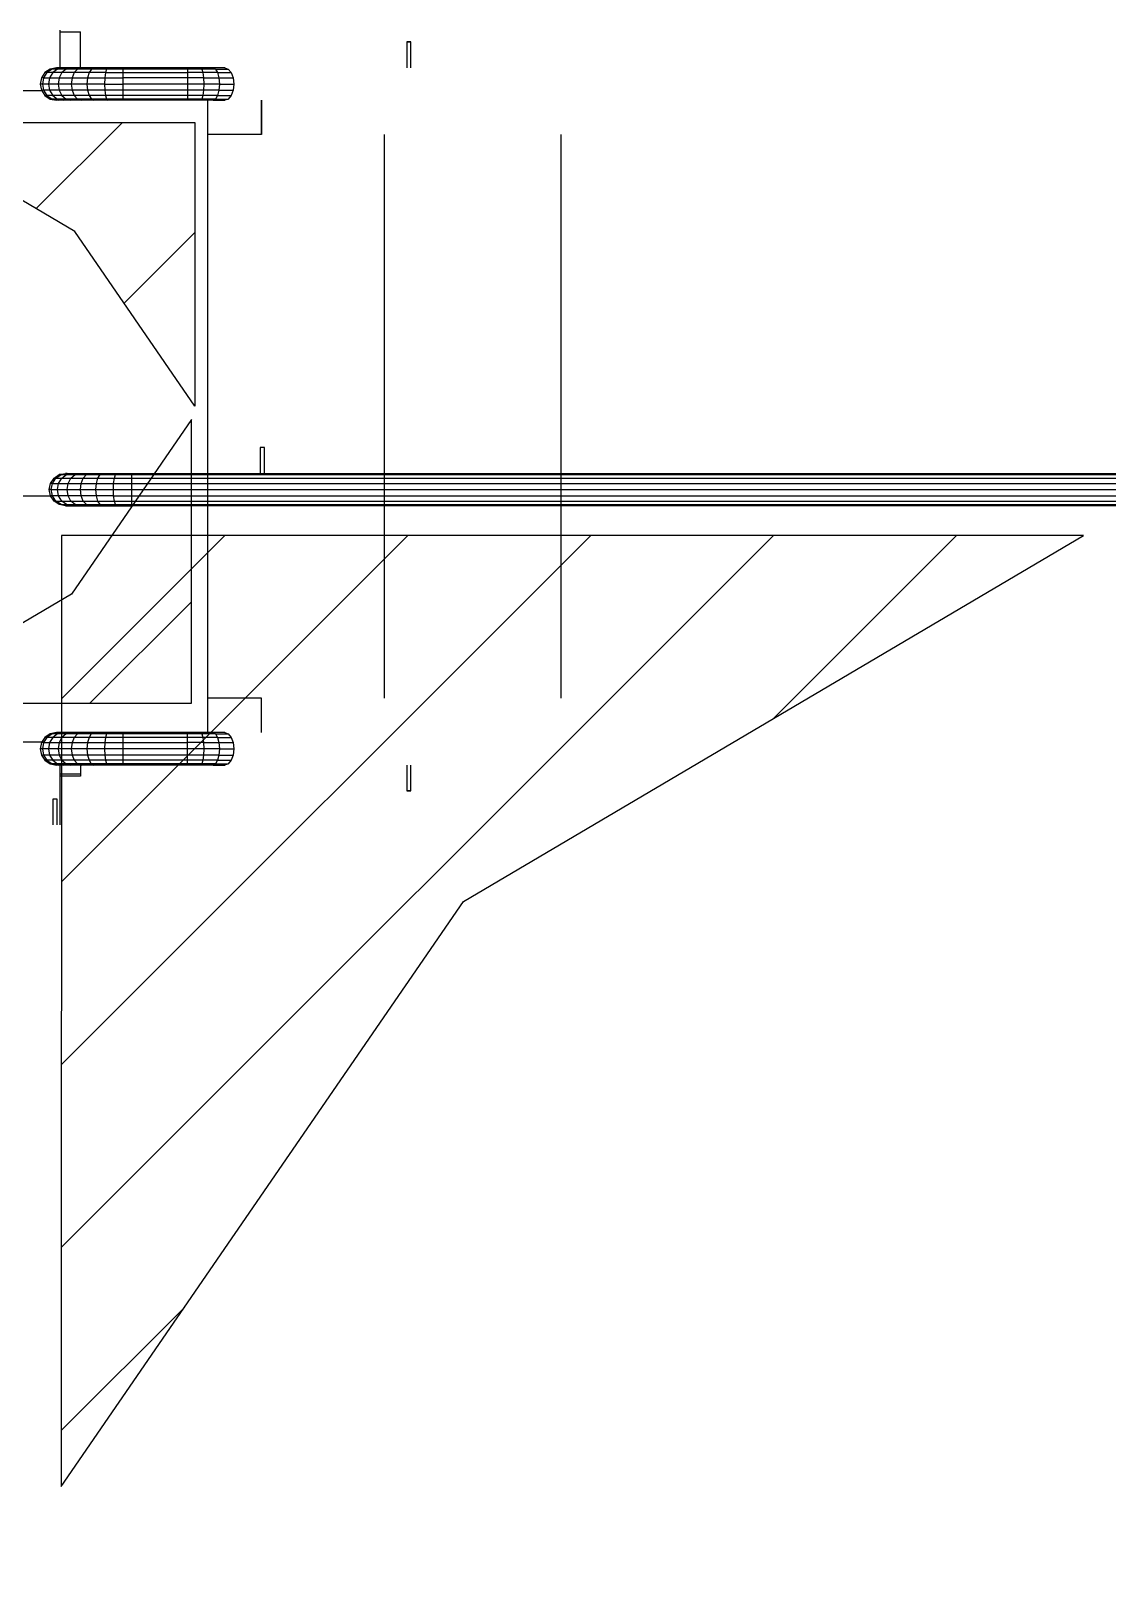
# Model space of a CAD drawing. Header units: metres. Extents: x 0 to 63075, y 0 to 44550.
# Drawn here: x 52608.6 to 52852.5, y 40815.5 to 41167.4 of the extents above; entities that cross this region are included whole.
import ezdxf

# ---------------------------------------------------------------- set-up
doc = ezdxf.new("R2010")
doc.units = ezdxf.units.M
doc.header["$LTSCALE"] = 75
for name, color, linetype in [('GSB', 7, 'Continuous'), ('ML6', 1, 'Continuous'), ('SDM', 7, 'Continuous'), ('SL1', 8, 'Continuous')]:
    doc.layers.add(name, color=color, linetype=linetype)
doc.styles.add('ROMANS', font='ROMANS.SHX')
doc.dimstyles.new('75___1-75', dxfattribs={"dimscale": 75, "dimtxt": 2.5, "dimasz": 2, "dimexe": 1.5, "dimexo": 1, "dimgap": 0.5, "dimtad": 1, "dimdec": 0, "dimzin": 12, "dimtxsty": 'ROMANS', "dimcen": 0, "dimclrd": 256, "dimclre": 256, "dimclrt": 3, "dimazin": 3, "dimtfac": 1, "dimtdec": 0, "dimtmove": 0, "dimatfit": 0, "dimfxl": 1, "dimlwd": -1, "dimlwe": -1, "dimarcsym": 0})
pattern_1 = [(44.99813, (326091.56, -9864.04), (-137.8813, 137.89033), [])]

# ---------------------------------------------------------------- blocks, each defined once
blk = doc.blocks.new('A$C6bae614f')
at = {"layer": 'SL1'}
h = blk.add_hatch(dxfattribs=at)
h.set_pattern_fill('_USER', color=256, scale=195, angle=44.9981, style=0, pattern_type=0)
h.set_pattern_definition(pattern_1)
h.paths.add_polyline_path([(364559.9, 48657.2), (364281, 48821.9), (364740.9, 48821.9), (364740.9, 48393.9)])
h = blk.add_hatch(dxfattribs=at)
h.set_pattern_fill('_USER', color=256, scale=195, angle=44.9981, style=0, pattern_type=0)
h.set_pattern_definition(pattern_1)
h.paths.add_polyline_path([(364554.5, 48110.6), (364275.6, 47945.9), (364735.4, 47945.8), (364735.5, 48373.8)])
h = blk.add_hatch(dxfattribs=at)
h.set_pattern_fill('_USER', color=256, scale=195, angle=44.9981, style=0, pattern_type=0)
h.set_pattern_definition([(44.99813, (326091.56, -18363.04), (-137.8813, 137.89033), [])])
h.paths.add_polyline_path([(365145.8, 47646.9), (366080.5, 48199), (364539.4, 48199), (364539.3, 46764.8)])
for p, q in [((364537.5, 48904), (364537.5, 48960.7)), ((364537.5, 48958.3), (364568.2, 48958.3)), ((364568.2, 48904), (364568.2, 48958.3)), ((365060.3, 48943.1), (365060.3, 48904)), ((365060.3, 48943.1), (365066.6, 48943.1)), ((365066.6, 48943.1), (365060.3, 48943.1)), ((365066.6, 48904), (365066.6, 48943.1)), ((364509.5, 48888.9), (364507.6, 48879.6)), ((364514.7, 48896.9), (364509.5, 48888.9)), ((364512.5, 48888.9), (364509.5, 48888.9)), ((364512.5, 48888.9), (364510.7, 48879.6)), ((364517.7, 48896.9), (364512.5, 48888.9)), ((364512.5, 48888.9), (364604.7, 48888.9)), ((364522.7, 48902.1), (364514.7, 48896.9)), ((364517.7, 48896.9), (364514.7, 48896.9)), ((364525.4, 48902.1), (364517.7, 48896.9)), ((364581.1, 48896.9), (364517.7, 48896.9)), ((364521.6, 48888.9), (364519.9, 48879.6)), ((364526.4, 48896.9), (364521.6, 48888.9)), ((364532, 48904), (364522.7, 48902.1)), ((364525.4, 48902.1), (364522.7, 48902.1)), ((364534.5, 48904), (364525.4, 48902.1)), ((364729.4, 48902.1), (364525.4, 48902.1)), ((364533.5, 48902.1), (364526.4, 48896.9)), ((364541.9, 48904), (364532, 48904)), ((364541.9, 48904), (364533.5, 48902.1)), ((364536.2, 48888.9), (364534.7, 48879.6)), ((364540.3, 48896.9), (364536.2, 48888.9)), ((364546.5, 48902.1), (364540.3, 48896.9)), ((364588.6, 48904), (364541.9, 48904)), ((364553.8, 48904), (364546.5, 48902.1)), ((364555.6, 48888.9), (364554.4, 48879.6)), ((364558.9, 48896.9), (364555.6, 48888.9)), ((364563.8, 48902.1), (364558.9, 48896.9)), ((364569.7, 48904), (364563.8, 48902.1)), ((364578.8, 48888.9), (364578, 48879.6)), ((364581.1, 48896.9), (364578.8, 48888.9)), ((364584.6, 48902.1), (364581.1, 48896.9)), ((364605.9, 48896.9), (364581.1, 48896.9)), ((364588.6, 48904), (364584.6, 48902.1)), ((364729.4, 48904), (364588.6, 48904)), ((364604.7, 48888.9), (364604.3, 48879.6)), ((364605.9, 48896.9), (364604.7, 48888.9)), ((364604.7, 48888.9), (364632, 48888.9)), ((364607.7, 48902.1), (364605.9, 48896.9)), ((364605.9, 48896.9), (364729.4, 48896.9)), ((364609.7, 48904), (364607.7, 48902.1)), ((364632, 48904), (364632, 48902.1)), ((364632, 48902.1), (364632, 48896.9)), ((364632, 48896.9), (364632, 48888.9)), ((364632, 48888.9), (364632, 48879.6)), ((364729.4, 48888.9), (364632, 48888.9)), ((364729.4, 48904), (364729.4, 48902.1)), ((364749.2, 48904), (364729.4, 48904)), ((364751.1, 48902.1), (364729.4, 48902.1)), ((364729.4, 48902.1), (364729.4, 48896.9)), ((364752.6, 48896.9), (364729.4, 48896.9)), ((364729.4, 48896.9), (364729.4, 48888.9)), ((364729.4, 48888.9), (364729.4, 48879.6)), ((364753.7, 48888.9), (364729.4, 48888.9)), ((364749.2, 48904), (364751.1, 48902.1)), ((364768.3, 48904), (364749.2, 48904)), ((364751.1, 48902.1), (364752.6, 48896.9)), ((364771.9, 48902.1), (364751.1, 48902.1)), ((364775, 48896.9), (364752.6, 48896.9)), ((364752.6, 48896.9), (364753.7, 48888.9)), ((364753.7, 48888.9), (364777, 48888.9)), ((364753.7, 48888.9), (364754.1, 48879.6)), ((364768.3, 48904), (364771.9, 48902.1)), ((364785.8, 48904), (364768.3, 48904)), ((364771.9, 48902.1), (364775, 48896.9)), ((364771.9, 48902.1), (364791, 48902.1)), ((364775, 48896.9), (364777, 48888.9)), ((364775, 48896.9), (364795.5, 48896.9)), ((364777, 48888.9), (364777.7, 48879.6)), ((364777, 48888.9), (364798.5, 48888.9)), ((364785.8, 48904), (364791, 48902.1)), ((364791, 48902.1), (364795.5, 48896.9)), ((364795.5, 48896.9), (364798.5, 48888.9)), ((364798.5, 48888.9), (364799.5, 48879.6)), ((364509.9, 48869.6), (364464.2, 48869.6)), ((364510.7, 48879.6), (364507.6, 48879.6)), ((364507.6, 48879.6), (364509.5, 48870.3)), ((364512.5, 48870.3), (364509.5, 48870.3)), ((364509.5, 48870.3), (364514.7, 48862.3)), ((364604.3, 48879.6), (364510.7, 48879.6)), ((364510.7, 48879.6), (364512.5, 48870.3)), ((364512.5, 48870.3), (364517.7, 48862.3)), ((364521.6, 48870.3), (364512.5, 48870.3)), ((364517.7, 48862.3), (364514.7, 48862.3)), ((364514.7, 48862.3), (364522.7, 48857.1)), ((364526.4, 48862.3), (364517.7, 48862.3)), ((364517.7, 48862.3), (364525.4, 48857.1)), ((364519.9, 48879.6), (364521.6, 48870.3)), ((364521.6, 48870.3), (364526.4, 48862.3)), ((364536.2, 48870.3), (364521.6, 48870.3)), ((364729.4, 48862.3), (364526.4, 48862.3)), ((364526.4, 48862.3), (364533.5, 48857.1)), ((364534.7, 48879.6), (364536.2, 48870.3)), ((364536.2, 48870.3), (364540.3, 48862.3)), ((364632, 48870.3), (364536.2, 48870.3)), ((364540.3, 48862.3), (364546.5, 48857.1)), ((364554.4, 48879.6), (364555.6, 48870.3)), ((364555.6, 48870.3), (364558.9, 48862.3)), ((364558.9, 48862.3), (364563.8, 48857.1)), ((364578, 48879.6), (364578.8, 48870.3)), ((364578.8, 48870.3), (364581.1, 48862.3)), ((364581.1, 48862.3), (364584.6, 48857.1)), ((364604.3, 48879.6), (364604.7, 48870.3)), ((364604.3, 48879.6), (364632, 48879.6)), ((364604.7, 48870.3), (364605.9, 48862.3)), ((364605.9, 48862.3), (364607.7, 48857.1)), ((364632, 48879.6), (364632, 48870.3)), ((364729.4, 48879.6), (364632, 48879.6)), ((364729.4, 48870.3), (364632, 48870.3)), ((364632, 48870.3), (364632, 48862.3)), ((364632, 48862.3), (364632, 48857.1)), ((364729.4, 48879.6), (364729.4, 48870.3)), ((364754.1, 48879.6), (364729.4, 48879.6)), ((364753.7, 48870.3), (364729.4, 48870.3)), ((364729.4, 48870.3), (364729.4, 48862.3)), ((364752.6, 48862.3), (364729.4, 48862.3)), ((364729.4, 48862.3), (364729.4, 48857.1)), ((364752.6, 48862.3), (364751.1, 48857.1)), ((364753.7, 48870.3), (364752.6, 48862.3)), ((364775, 48862.3), (364752.6, 48862.3)), ((364754.1, 48879.6), (364753.7, 48870.3)), ((364777, 48870.3), (364753.7, 48870.3)), ((364777.7, 48879.6), (364754.1, 48879.6)), ((364775, 48862.3), (364771.9, 48857.1)), ((364777, 48870.3), (364775, 48862.3)), ((364775, 48862.3), (364795.5, 48862.3)), ((364777.7, 48879.6), (364777, 48870.3)), ((364777, 48870.3), (364798.5, 48870.3)), ((364777.7, 48879.6), (364799.5, 48879.6)), ((364795.5, 48862.3), (364791, 48857.1)), ((364798.5, 48870.3), (364795.5, 48862.3)), ((364799.5, 48879.6), (364798.5, 48870.3)), ((364525.4, 48857.1), (364522.7, 48857.1)), ((364522.7, 48857.1), (364532, 48855.2)), ((364525.4, 48857.1), (364534.5, 48855.2)), ((364533.5, 48857.1), (364525.4, 48857.1)), ((364534.5, 48855.2), (364532, 48855.2)), ((364533.5, 48857.1), (364541.9, 48855.2)), ((364729.4, 48857.1), (364533.5, 48857.1)), ((364541.9, 48855.2), (364534.5, 48855.2)), ((364632, 48855.2), (364541.9, 48855.2)), ((364546.5, 48857.1), (364553.8, 48855.2)), ((364563.8, 48857.1), (364569.6, 48855.2)), ((364584.6, 48857.1), (364588.6, 48855.2)), ((364607.7, 48857.1), (364609.7, 48855.2)), ((364632, 48857.1), (364632, 48855.2)), ((364729.4, 48855.2), (364632, 48855.2)), ((364729.4, 48857.1), (364729.4, 48855.2)), ((364751.1, 48857.1), (364729.4, 48857.1)), ((364749.2, 48855.2), (364729.4, 48855.2)), ((364751.1, 48857.1), (364749.2, 48855.2)), ((364768.3, 48855.2), (364749.2, 48855.2)), ((364771.9, 48857.1), (364751.1, 48857.1)), ((364760.2, 47901.5), (364760.3, 48855.2)), ((364771.9, 48857.1), (364768.3, 48855.2)), ((364768.3, 48855.2), (364785.8, 48855.2)), ((364771.9, 48857.1), (364791, 48857.1)), ((364791, 48857.1), (364785.8, 48855.2)), ((364841.2, 48803.6), (364841.2, 48855.2)), ((364841.2, 48855.2), (364841.2, 48803.6)), ((364841.2, 48803.6), (364760.3, 48803.6)), ((365026.6, 47953.5), (365026.6, 48803.5)), ((365293, 47953.5), (365293, 48803.5)), ((364839.2, 48331.6), (364839.2, 48292.5)), ((364845.5, 48331.6), (364839.2, 48331.6)), ((364845.5, 48292.5), (364845.5, 48331.6)), ((364521.1, 48268.1), (364523, 48277.4)), ((364523, 48277.4), (364528.3, 48285.3)), ((364526, 48277.4), (364523, 48277.4)), ((364524.2, 48268.1), (364526, 48277.4)), ((364526, 48277.4), (364531.2, 48285.3)), ((364526, 48277.4), (364549.7, 48277.4)), ((364528.3, 48285.3), (364536.2, 48290.6)), ((364531.2, 48285.3), (364528.3, 48285.3)), ((364531.2, 48285.3), (364538.9, 48290.6)), ((364531.2, 48285.3), (364553.8, 48285.3)), ((364533.4, 48268.1), (364535.1, 48277.4)), ((364535.1, 48277.4), (364539.9, 48285.3)), ((364536.2, 48290.6), (364545.5, 48292.5)), ((364538.9, 48290.6), (364536.2, 48290.6)), ((364538.9, 48290.6), (364548, 48292.5)), ((364538.9, 48290.6), (364560, 48290.6)), ((364539.9, 48285.3), (364547, 48290.6)), ((364548, 48292.5), (364545.5, 48292.5)), ((364547, 48290.6), (364555.4, 48292.5)), ((364548, 48292.5), (364567.3, 48292.5)), ((364548.3, 48268.1), (364549.7, 48277.4)), ((364549.7, 48277.4), (364553.8, 48285.3)), ((364549.7, 48277.4), (364569.1, 48277.4)), ((364553.8, 48285.3), (364560, 48290.6)), ((364553.8, 48285.3), (364572.4, 48285.3)), ((364560, 48290.6), (364567.3, 48292.5)), ((364560, 48290.6), (364577.3, 48290.6)), ((364567.3, 48292.5), (364583.2, 48292.5)), ((364568, 48268.1), (364569.1, 48277.4)), ((364569.1, 48277.4), (364572.4, 48285.3)), ((364569.1, 48277.4), (364592.3, 48277.4)), ((364572.4, 48285.3), (364577.3, 48290.6)), ((364572.4, 48285.3), (364594.6, 48285.3)), ((364577.3, 48290.6), (364583.2, 48292.5)), ((364577.3, 48290.6), (364598.1, 48290.6)), ((364583.2, 48292.5), (364602.1, 48292.5)), ((364591.5, 48268.1), (364592.3, 48277.4)), ((364592.3, 48277.4), (364594.6, 48285.3)), ((364592.3, 48277.4), (364618.2, 48277.4)), ((364594.6, 48285.3), (364598.1, 48290.6)), ((364594.6, 48285.3), (364619.4, 48285.3)), ((364598.1, 48290.6), (364602.1, 48292.5)), ((364598.1, 48290.6), (364621.2, 48290.6)), ((364602.1, 48292.5), (364623.3, 48292.5)), ((364617.8, 48268.1), (364618.2, 48277.4)), ((364618.2, 48277.4), (364619.4, 48285.3)), ((364618.2, 48277.4), (377848.1, 48277)), ((364619.4, 48285.3), (364621.2, 48290.6)), ((364619.4, 48285.3), (377842.8, 48284.9)), ((364621.2, 48290.6), (364623.3, 48292.5)), ((364621.2, 48290.6), (364645.5, 48290.6)), ((364623.3, 48292.5), (364645.5, 48292.5)), ((364645.5, 48292.5), (377825.5, 48292)), ((364645.5, 48290.6), (364645.5, 48292.5)), ((364645.5, 48290.6), (377834.9, 48290.2)), ((364645.5, 48285.3), (364645.5, 48290.6)), ((364645.5, 48277.4), (364645.5, 48285.3)), ((364645.5, 48268.1), (364645.5, 48277.4)), ((364523.4, 48258.1), (364479.9, 48258.1)), ((364524.2, 48268.1), (364521.1, 48268.1)), ((364523, 48258.7), (364521.1, 48268.1)), ((364528.3, 48250.8), (364523, 48258.7)), ((364526, 48258.7), (364523, 48258.7)), ((364524.2, 48268.1), (364548.3, 48268.1)), ((364526, 48258.7), (364524.2, 48268.1)), ((364531.2, 48250.8), (364526, 48258.7)), ((364549.7, 48258.7), (364526, 48258.7)), ((364531.2, 48250.8), (364528.3, 48250.8)), ((364536.2, 48245.5), (364528.3, 48250.8)), ((364538.9, 48245.5), (364531.2, 48250.8)), ((364531.2, 48250.8), (364553.8, 48250.8)), ((364535.1, 48258.7), (364533.4, 48268.1)), ((364539.9, 48250.8), (364535.1, 48258.7)), ((364547, 48245.5), (364539.9, 48250.8)), ((364548.3, 48268.1), (364568, 48268.1)), ((364549.7, 48258.7), (364548.3, 48268.1)), ((364569.1, 48258.7), (364549.7, 48258.7)), ((364553.8, 48250.8), (364549.7, 48258.7)), ((364560, 48245.5), (364553.8, 48250.8)), ((364553.8, 48250.8), (364572.4, 48250.8)), ((364569.1, 48258.7), (364568, 48268.1)), ((364568, 48268.1), (364591.5, 48268.1)), ((364592.3, 48258.7), (364569.1, 48258.7)), ((364572.4, 48250.8), (364569.1, 48258.7)), ((364577.3, 48245.5), (364572.4, 48250.8)), ((364572.4, 48250.8), (364594.6, 48250.8)), ((364592.3, 48258.7), (364591.5, 48268.1)), ((364591.5, 48268.1), (364617.8, 48268.1)), ((364618.2, 48258.7), (364592.3, 48258.7)), ((364594.6, 48250.8), (364592.3, 48258.7)), ((364598.1, 48245.5), (364594.6, 48250.8)), ((364594.6, 48250.8), (364619.4, 48250.8)), ((364617.8, 48268.1), (377849.9, 48267.6)), ((364618.2, 48258.7), (364617.8, 48268.1)), ((364618.2, 48258.7), (377848.1, 48258.3)), ((364619.4, 48250.8), (364618.2, 48258.7)), ((364621.2, 48245.5), (364619.4, 48250.8)), ((364619.4, 48250.8), (377842.8, 48250.4)), ((364645.5, 48258.7), (364645.5, 48268.1)), ((364645.5, 48250.8), (364645.5, 48258.7)), ((364645.5, 48245.5), (364645.5, 48250.8)), ((364545.5, 48243.7), (364536.2, 48245.5)), ((364538.9, 48245.5), (364536.2, 48245.5)), ((364538.9, 48245.5), (364560, 48245.5)), ((364548, 48243.7), (364538.9, 48245.5)), ((364545.5, 48243.7), (364548, 48243.7)), ((364555.4, 48243.7), (364547, 48245.5)), ((364548, 48243.7), (364567.3, 48243.7)), ((364560, 48245.5), (364577.3, 48245.5)), ((364567.3, 48243.7), (364560, 48245.5)), ((364567.3, 48243.7), (364583.2, 48243.7)), ((364583.2, 48243.7), (364577.3, 48245.5)), ((364577.3, 48245.5), (364598.1, 48245.5)), ((364583.2, 48243.7), (364602.1, 48243.7)), ((364602.1, 48243.7), (364598.1, 48245.5)), ((364598.1, 48245.5), (364621.2, 48245.5)), ((364602.1, 48243.7), (364623.3, 48243.7)), ((364623.3, 48243.7), (364621.2, 48245.5)), ((364621.2, 48245.5), (377834.9, 48245.1)), ((364623.3, 48243.7), (364645.5, 48243.7)), ((364645.5, 48243.7), (364645.5, 48245.5)), ((377825.5, 48243.2), (364645.5, 48243.7)), ((364841.2, 47953.6), (364760.2, 47953.6)), ((364841.2, 47901.5), (364841.2, 47953.6)), ((364841.2, 47901.5), (364841.2, 47953.6)), ((364522.6, 47899.7), (364514.7, 47894.4)), ((364525.4, 47899.7), (364517.7, 47894.4)), ((364532, 47901.5), (364522.6, 47899.7)), ((364533.5, 47899.7), (364522.6, 47899.7)), ((364534.5, 47901.5), (364525.4, 47899.7)), ((364533.5, 47899.7), (364526.3, 47894.4)), ((364534.5, 47901.5), (364532, 47901.5)), ((364541.9, 47901.5), (364533.5, 47899.7)), ((364729.3, 47899.7), (364533.5, 47899.7)), ((364541.9, 47901.5), (364534.5, 47901.5)), ((364546.5, 47899.7), (364540.3, 47894.4)), ((364729.3, 47901.5), (364541.9, 47901.5)), ((364553.8, 47901.5), (364546.5, 47899.7)), ((364563.8, 47899.7), (364558.9, 47894.4)), ((364569.6, 47901.5), (364563.8, 47899.7)), ((364584.5, 47899.7), (364581.1, 47894.4)), ((364588.6, 47901.5), (364584.5, 47899.7)), ((364607.6, 47899.7), (364605.9, 47894.4)), ((364609.7, 47901.5), (364607.6, 47899.7)), ((364632, 47901.5), (364632, 47899.7)), ((364632, 47899.7), (364632, 47894.4)), ((364729.3, 47901.5), (364729.3, 47899.7)), ((364749.2, 47901.5), (364729.3, 47901.5)), ((364751, 47899.7), (364729.3, 47899.7)), ((364729.3, 47899.7), (364729.3, 47894.4)), ((364749.2, 47901.5), (364751, 47899.7)), ((364768.2, 47901.5), (364749.2, 47901.5)), ((364751, 47899.7), (364752.6, 47894.4)), ((364771.9, 47899.7), (364751, 47899.7)), ((364768.2, 47901.5), (364771.9, 47899.7)), ((364785.7, 47901.5), (364768.2, 47901.5)), ((364771.9, 47899.7), (364774.9, 47894.4)), ((364771.9, 47899.7), (364791, 47899.7)), ((364785.7, 47901.5), (364791, 47899.7)), ((364791, 47899.7), (364795.5, 47894.4)), ((364463.9, 47887.5), (364510.1, 47887.5)), ((364509.4, 47886.5), (364507.6, 47877.1)), ((364510.7, 47877.1), (364507.6, 47877.1)), ((364507.6, 47877.1), (364509.4, 47867.8)), ((364514.7, 47894.4), (364509.4, 47886.5)), ((364512.5, 47886.5), (364509.4, 47886.5)), ((364512.5, 47886.5), (364510.7, 47877.1)), ((364519.9, 47877.1), (364510.7, 47877.1)), ((364510.7, 47877.1), (364512.5, 47867.8)), ((364517.7, 47894.4), (364512.5, 47886.5)), ((364512.5, 47886.5), (364521.6, 47886.5)), ((364517.7, 47894.4), (364514.7, 47894.4)), ((364526.3, 47894.4), (364517.7, 47894.4)), ((364521.6, 47886.5), (364519.9, 47877.1)), ((364519.9, 47877.1), (364521.6, 47867.8)), ((364534.7, 47877.1), (364519.9, 47877.1)), ((364526.3, 47894.4), (364521.6, 47886.5)), ((364521.6, 47886.5), (364729.3, 47886.5)), ((364729.3, 47894.4), (364526.3, 47894.4)), ((364536.2, 47886.5), (364534.7, 47877.1)), ((364729.3, 47877.1), (364534.7, 47877.1)), ((364534.7, 47877.1), (364536.2, 47867.8)), ((364540.3, 47894.4), (364536.2, 47886.5)), ((364555.6, 47886.5), (364554.4, 47877.1)), ((364554.4, 47877.1), (364555.6, 47867.8)), ((364558.9, 47894.4), (364555.6, 47886.5)), ((364578.8, 47886.5), (364578, 47877.1)), ((364578, 47877.1), (364578.8, 47867.8)), ((364581.1, 47894.4), (364578.8, 47886.5)), ((364604.7, 47886.5), (364604.3, 47877.1)), ((364604.3, 47877.1), (364604.7, 47867.8)), ((364605.9, 47894.4), (364604.7, 47886.5)), ((364632, 47894.4), (364632, 47886.5)), ((364632, 47886.5), (364632, 47877.1)), ((364632, 47877.1), (364632, 47867.8)), ((364752.6, 47894.4), (364729.3, 47894.4)), ((364729.3, 47894.4), (364729.3, 47886.5)), ((364729.3, 47886.5), (364729.3, 47877.1)), ((364753.7, 47886.5), (364729.3, 47886.5)), ((364729.3, 47877.1), (364729.3, 47867.8)), ((364754, 47877.1), (364729.3, 47877.1)), ((364774.9, 47894.4), (364752.6, 47894.4)), ((364752.6, 47894.4), (364753.7, 47886.5)), ((364753.7, 47886.5), (364777, 47886.5)), ((364753.7, 47886.5), (364754, 47877.1)), ((364754, 47877.1), (364753.7, 47867.8)), ((364777.7, 47877.1), (364754, 47877.1)), ((364774.9, 47894.4), (364777, 47886.5)), ((364774.9, 47894.4), (364795.5, 47894.4)), ((364777, 47886.5), (364777.7, 47877.1)), ((364777, 47886.5), (364798.4, 47886.5)), ((364777.7, 47877.1), (364777, 47867.8)), ((364777.7, 47877.1), (364799.5, 47877.1)), ((364795.5, 47894.4), (364798.4, 47886.5)), ((364798.4, 47886.5), (364799.5, 47877.1)), ((364799.5, 47877.1), (364798.4, 47867.8)), ((364512.5, 47867.8), (364509.4, 47867.8)), ((364509.4, 47867.8), (364514.7, 47859.9)), ((364512.5, 47867.8), (364517.7, 47859.9)), ((364536.2, 47867.8), (364512.5, 47867.8)), ((364517.7, 47859.9), (364514.7, 47859.9)), ((364514.7, 47859.9), (364522.6, 47854.6)), ((364526.3, 47859.9), (364517.7, 47859.9)), ((364517.7, 47859.9), (364525.4, 47854.6)), ((364521.6, 47867.8), (364526.3, 47859.9)), ((364533.5, 47854.6), (364522.6, 47854.6)), ((364522.6, 47854.6), (364532, 47852.7)), ((364525.4, 47854.6), (364534.5, 47852.7)), ((364729.3, 47859.9), (364526.3, 47859.9)), ((364526.3, 47859.9), (364533.5, 47854.6)), ((364534.5, 47852.7), (364532, 47852.7)), ((364533.5, 47854.6), (364541.9, 47852.7)), ((364729.3, 47854.6), (364533.5, 47854.6)), ((364541.9, 47852.7), (364534.5, 47852.7)), ((364536.2, 47867.8), (364540.3, 47859.9)), ((364729.3, 47867.8), (364536.2, 47867.8)), ((364537.5, 47762.3), (364537.5, 47852.7)), ((364540.3, 47859.9), (364546.5, 47854.6)), ((364553.8, 47852.7), (364541.9, 47852.7)), ((364546.5, 47854.6), (364553.8, 47852.7)), ((364569.6, 47852.7), (364553.8, 47852.7)), ((364555.6, 47867.8), (364558.9, 47859.9)), ((364558.9, 47859.9), (364563.8, 47854.6)), ((364563.8, 47854.6), (364569.6, 47852.7)), ((364568.2, 47852.7), (364568.2, 47835.8)), ((364588.6, 47852.7), (364569.6, 47852.7)), ((364578.8, 47867.8), (364581.1, 47859.9)), ((364581.1, 47859.9), (364584.5, 47854.6)), ((364584.5, 47854.6), (364588.6, 47852.7)), ((364729.3, 47852.7), (364588.6, 47852.7)), ((364604.7, 47867.8), (364605.9, 47859.9)), ((364605.9, 47859.9), (364607.6, 47854.6)), ((364607.6, 47854.6), (364609.7, 47852.7)), ((364632, 47867.8), (364632, 47859.9)), ((364632, 47859.9), (364632, 47854.6)), ((364632, 47854.6), (364632, 47852.7)), ((364753.7, 47867.8), (364729.3, 47867.8)), ((364729.3, 47867.8), (364729.3, 47859.9)), ((364752.6, 47859.9), (364729.3, 47859.9)), ((364729.3, 47859.9), (364729.3, 47854.6)), ((364729.3, 47854.6), (364729.3, 47852.7)), ((364751, 47854.6), (364729.3, 47854.6)), ((364749.2, 47852.7), (364729.3, 47852.7)), ((364751, 47854.6), (364749.2, 47852.7)), ((364768.2, 47852.7), (364749.2, 47852.7)), ((364752.6, 47859.9), (364751, 47854.6)), ((364771.9, 47854.6), (364751, 47854.6)), ((364753.7, 47867.8), (364752.6, 47859.9)), ((364774.9, 47859.9), (364752.6, 47859.9)), ((364777, 47867.8), (364753.7, 47867.8)), ((364771.9, 47854.6), (364768.2, 47852.7)), ((364768.2, 47852.7), (364785.7, 47852.7)), ((364774.9, 47859.9), (364771.9, 47854.6)), ((364771.9, 47854.6), (364791, 47854.6)), ((364777, 47867.8), (364774.9, 47859.9)), ((364774.9, 47859.9), (364795.5, 47859.9)), ((364777, 47867.8), (364798.4, 47867.8)), ((364791, 47854.6), (364785.7, 47852.7)), ((364795.5, 47859.9), (364791, 47854.6)), ((364798.4, 47867.8), (364795.5, 47859.9)), ((365060.2, 47852.7), (365060.2, 47813.6)), ((365066.6, 47813.6), (365066.6, 47852.7)), ((364537.5, 47839.5), (364568.2, 47839.5)), ((364568.2, 47835.8), (364537.5, 47835.8)), ((365066.6, 47813.6), (365060.2, 47813.6)), ((365060.2, 47813.6), (365066.6, 47813.6)), ((364526.7, 47801.4), (364526.7, 47762.3)), ((364533.1, 47801.4), (364526.7, 47801.4)), ((364533.1, 47762.3), (364533.1, 47801.4))]:
    blk.add_line(p, q, dxfattribs=at)
for points in [[(364559.9, 48657.2), (364281, 48821.9), (364740.9, 48821.9), (364740.9, 48393.9)], [(364554.5, 48110.6), (364275.6, 47945.9), (364735.4, 47945.8), (364735.5, 48373.8)], [(365145.8, 47646.9), (366080.5, 48199), (364539.4, 48199), (364539.3, 46764.8)]]:
    blk.add_lwpolyline(points, close=True, dxfattribs=at)
blk = doc.blocks.new('zw$15D4')
at = {"layer": 'ML6', "xscale": 0.2502808837766805, "yscale": 0.2502808837766805, "zscale": 0.2502808837766805}
blk.add_blockref('A$C6bae614f', (-85544.74, -3177.34), dxfattribs=at)

msp = doc.modelspace()

# ---------------------------------------------------------------- block references
at = {"layer": 'GSB', "xscale": 0.6000000000000068, "yscale": 0.6000000000000068, "zscale": 0.6000000000000068}
msp.add_blockref('zw$15D4', (49200, 35721.63), dxfattribs=at)

# ---------------------------------------------------------------- leaders
at = {"layer": 'SDM'}
msp.add_leader([(52766.71, 37891.88), (59453.13, 42438.72), (62243.43, 42438.72)], dimstyle='75___1-75', override={"dimtad": 0}, dxfattribs=at)

doc.saveas('drawing.dxf')
